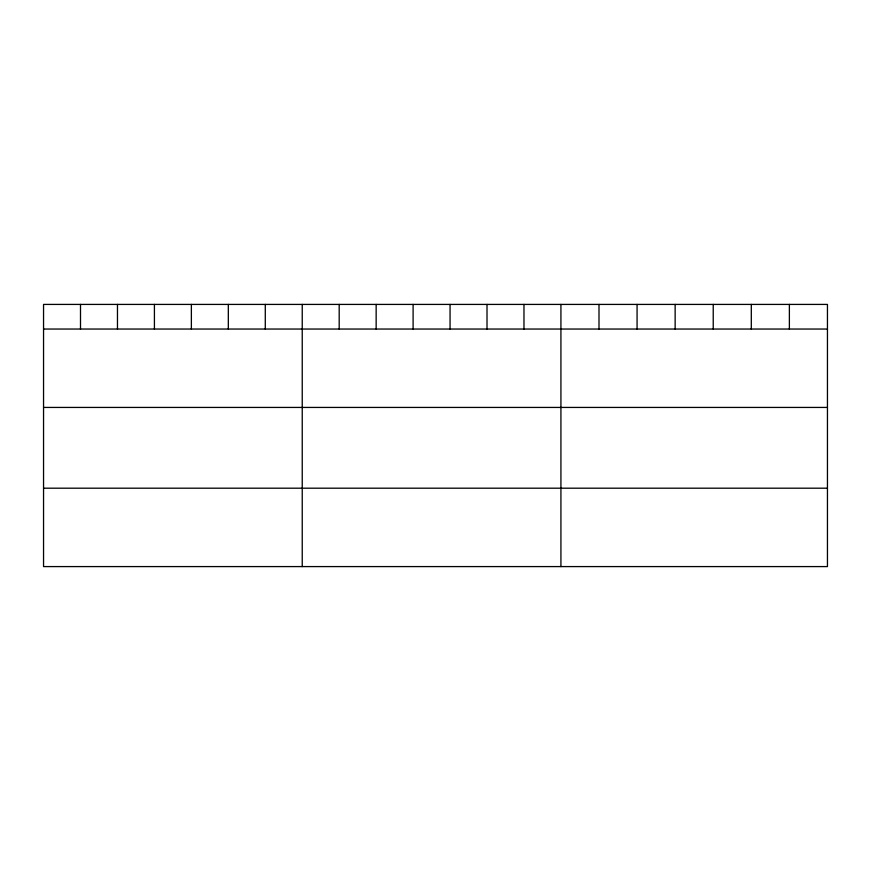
<?xml version="1.0" encoding="UTF-8"?>
<svg xmlns="http://www.w3.org/2000/svg" width="871" height="871" viewBox="0 0 871 871"><rect width="100%" height="100%" fill="white"/><g stroke="black" fill="none" stroke-linecap="round" stroke-linejoin="round"><path stroke-width="1.31" d="M827.45 329.042L827.45 566.586L43.55 566.586L43.55 304.415L827.45 304.415L827.45 329.042L43.55 329.042M43.55 407.432L827.45 407.432M43.55 488.196L827.45 488.196M789.376 304.415L789.376 329.042M751.303 304.415L751.303 329.042M713.229 304.415L713.229 329.042M675.145 304.415L675.145 329.042M637.071 304.415L637.071 329.042M598.998 304.415L598.998 329.042M560.924 304.415L560.924 566.586M523.972 304.415L523.972 329.042M487.009 304.415L487.009 329.042M450.057 304.415L450.057 329.042M413.104 304.415L413.104 329.042M376.152 304.415L376.152 329.042M339.189 304.415L339.189 329.042M302.237 304.415L302.237 566.586M265.285 304.415L265.285 329.042M228.322 304.415L228.322 329.042M191.37 304.415L191.37 329.042M154.417 304.415L154.417 329.042M117.465 304.415L117.465 329.042M80.502 304.415L80.502 329.042"/></g></svg>
